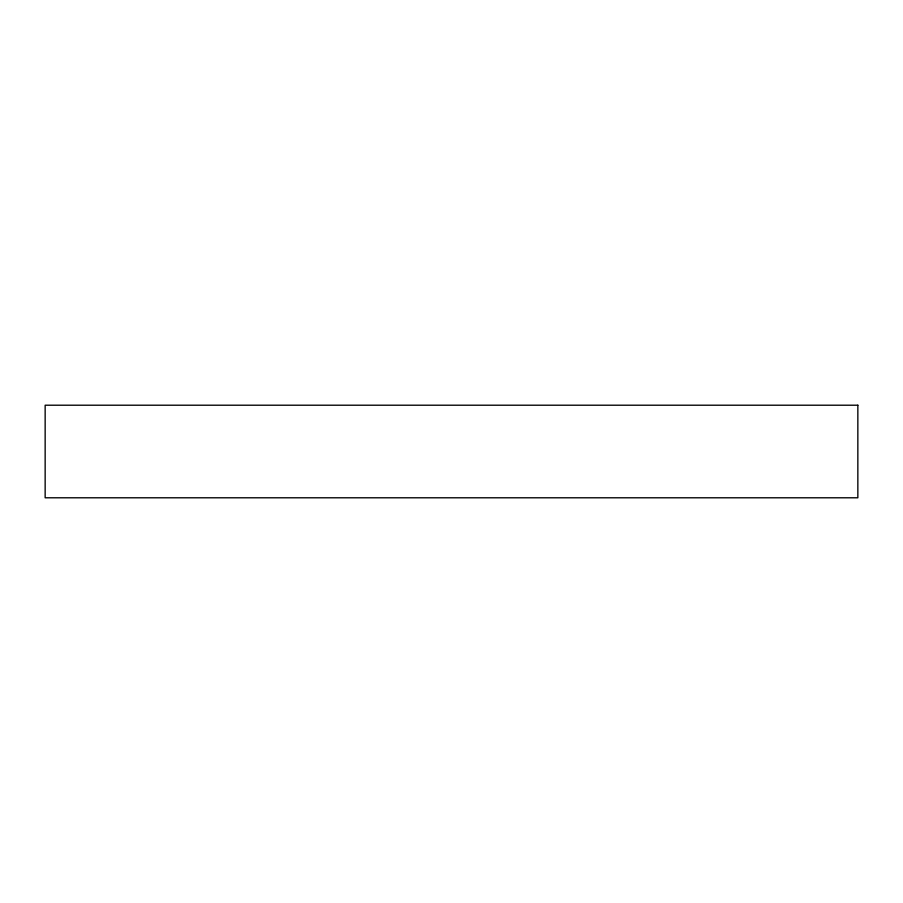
<?xml version="1.0" encoding="UTF-8"?>
<svg xmlns="http://www.w3.org/2000/svg" width="903" height="903" viewBox="0 0 903 903"><rect width="100%" height="100%" fill="white"/><g stroke="black" fill="none" stroke-linecap="round" stroke-linejoin="round"><path stroke-width="1.35" d="M857.85 405.21L45.15 405.21L45.15 497.79L857.85 497.79L857.85 405.21"/></g></svg>
